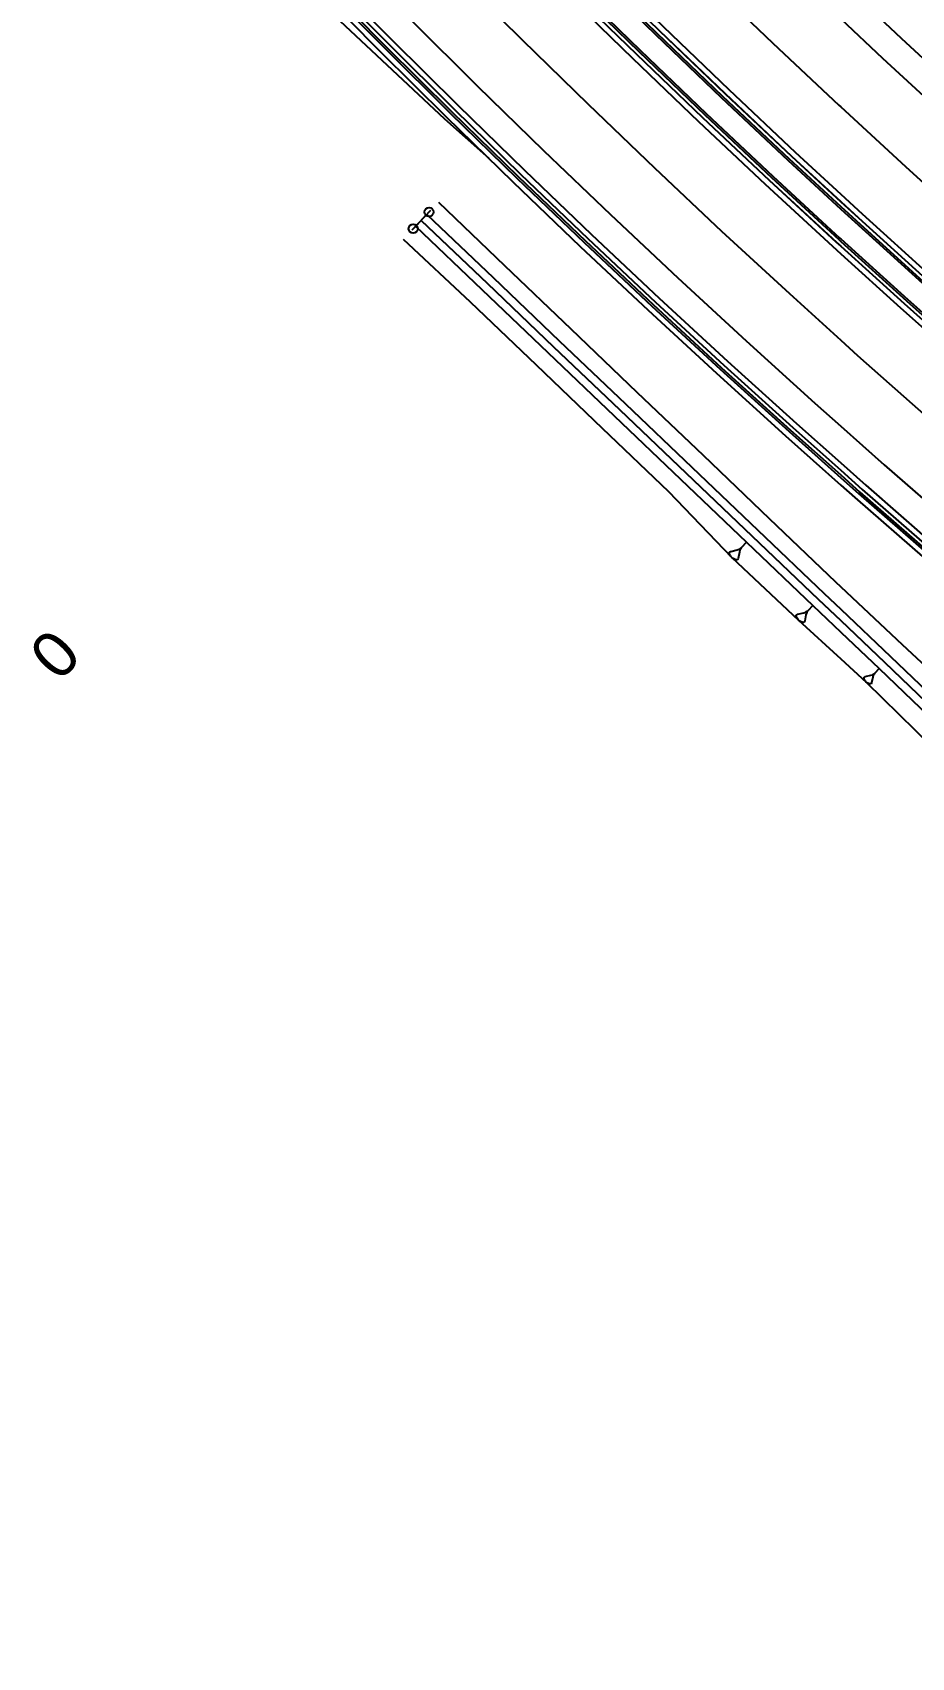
# Model space of a CAD drawing. Extents: x 383808 to 384559, y 802827 to 803490.
# Drawn here: x 384055.8 to 384103.9, y 803000 to 803088.8 of the extents above; entities that cross this region are included whole.
import ezdxf
from ezdxf.enums import TextEntityAlignment as Align

# ---------------------------------------------------------------- set-up
doc = ezdxf.new("R2010")
doc.units = 0
doc.layers.get('0').update_dxf_attribs({"linetype": 'CONTINUOUS'})
doc.styles.add('ARIAL', font='ARIAL.FON')

msp = doc.modelspace()

# ---------------------------------------------------------------- linework, layer by layer
at = {"color": 3}
msp.add_line((384077.5925, 803079.0513), (384076.5571, 803077.9659), dxfattribs=at)
at = {"color": 1}
msp.add_line((384077.337, 803078.7835), (384076.8126, 803078.2337), dxfattribs=at)
at = {"color": 7}
for p, q in [((384093.9156, 803060.3613), (384093.9235, 803060.387)), ((384093.916, 803060.3443), (384093.9156, 803060.3613)), ((384093.9164, 803060.3274), (384093.916, 803060.3443)), ((384093.9259, 803060.2851), (384093.9164, 803060.3274)), ((384093.9235, 803060.387), (384093.9318, 803060.3957)), ((384093.9528, 803060.2262), (384093.9259, 803060.2851)), ((384093.9318, 803060.3957), (384093.9654, 803060.4135)), ((384093.9706, 803060.1927), (384093.9528, 803060.2262)), ((384093.9654, 803060.4135), (384093.9907, 803060.4226)), ((384093.9971, 803060.1508), (384093.9706, 803060.1927)), ((384093.9907, 803060.4226), (384094.3371, 803060.5073)), ((384094.0497, 803060.084), (384093.9971, 803060.1508)), ((384094.3371, 803060.5073), (384094.4383, 803060.5437)), ((384094.4589, 803060.3912), (384094.3906, 803060.0411)), ((384094.4383, 803060.5437), (384094.4801, 803060.5701)), ((384094.4904, 803060.4939), (384094.4589, 803060.3912)), ((384094.4801, 803060.5701), (384094.522, 803060.5966)), ((384094.5149, 803060.537), (384094.4904, 803060.4939)), ((384094.5394, 803060.58), (384094.5149, 803060.537)), ((384094.522, 803060.5966), (384094.5639, 803060.6231)), ((384094.5639, 803060.6231), (384094.5394, 803060.58)), ((384094.8541, 803060.9274), (384094.5639, 803060.6231)), ((384094.1188, 803060.0347), (384094.0497, 803060.084)), ((384094.1619, 803060.0102), (384094.1188, 803060.0347)), ((384094.1963, 803059.994), (384094.1619, 803060.0102)), ((384094.2563, 803059.9699), (384094.1963, 803059.994)), ((384094.299, 803059.9624), (384094.2563, 803059.9699)), ((384094.316, 803059.9628), (384094.299, 803059.9624)), ((384094.333, 803059.9632), (384094.316, 803059.9628)), ((384094.3583, 803059.9723), (384094.333, 803059.9632)), ((384094.3666, 803059.981), (384094.3583, 803059.9723)), ((384094.3827, 803060.0154), (384094.3666, 803059.981)), ((384094.3906, 803060.0411), (384094.3827, 803060.0154)), ((384098.4721, 803057.4763), (384098.1925, 803057.1831)), ((384097.568, 803056.931), (384097.5756, 803056.9557)), ((384097.5684, 803056.9146), (384097.568, 803056.931)), ((384097.5688, 803056.8982), (384097.5684, 803056.9146)), ((384097.5779, 803056.8575), (384097.5688, 803056.8982)), ((384097.5756, 803056.9557), (384097.5836, 803056.9641)), ((384097.6038, 803056.8008), (384097.5779, 803056.8575)), ((384097.5836, 803056.9641), (384097.616, 803056.9812)), ((384097.621, 803056.7685), (384097.6038, 803056.8008)), ((384097.616, 803056.9812), (384097.6403, 803056.99)), ((384097.6465, 803056.7281), (384097.621, 803056.7685)), ((384097.6403, 803056.99), (384097.9741, 803057.0716)), ((384097.6971, 803056.6638), (384097.6465, 803056.7281)), ((384097.7638, 803056.6163), (384097.6971, 803056.6638)), ((384097.8053, 803056.5927), (384097.7638, 803056.6163)), ((384097.8384, 803056.5771), (384097.8053, 803056.5927)), ((384097.8962, 803056.5539), (384097.8384, 803056.5771)), ((384097.9741, 803057.0716), (384098.0715, 803057.1066)), ((384098.018, 803056.5977), (384098.0024, 803056.5646)), ((384098.0256, 803056.6225), (384098.018, 803056.5977)), ((384098.0913, 803056.9597), (384098.0256, 803056.6225)), ((384098.0715, 803057.1066), (384098.1118, 803057.1321)), ((384098.1217, 803057.0587), (384098.0913, 803056.9597)), ((384098.1118, 803057.1321), (384098.1522, 803057.1576)), ((384098.1453, 803057.1002), (384098.1217, 803057.0587)), ((384098.1689, 803057.1417), (384098.1453, 803057.1002)), ((384098.1522, 803057.1576), (384098.1925, 803057.1831)), ((384098.1925, 803057.1831), (384098.1689, 803057.1417)), ((384097.9373, 803056.5467), (384097.8962, 803056.5539)), ((384097.9537, 803056.5471), (384097.9373, 803056.5467)), ((384097.9701, 803056.5475), (384097.9537, 803056.5471)), ((384097.9944, 803056.5562), (384097.9701, 803056.5475)), ((384098.0024, 803056.5646), (384097.9944, 803056.5562)), ((384102.0901, 803054.0252), (384101.8362, 803053.759)), ((384101.2693, 803053.5301), (384101.2762, 803053.5525)), ((384101.2696, 803053.5152), (384101.2693, 803053.5301)), ((384101.27, 803053.5004), (384101.2696, 803053.5152)), ((384101.2783, 803053.4634), (384101.27, 803053.5004)), ((384101.2762, 803053.5525), (384101.2834, 803053.5602)), ((384101.3018, 803053.4119), (384101.2783, 803053.4634)), ((384101.2834, 803053.5602), (384101.3128, 803053.5757)), ((384101.3174, 803053.3826), (384101.3018, 803053.4119)), ((384101.3128, 803053.5757), (384101.3349, 803053.5837)), ((384101.3405, 803053.3459), (384101.3174, 803053.3826)), ((384101.3349, 803053.5837), (384101.6379, 803053.6577)), ((384101.3865, 803053.2875), (384101.3405, 803053.3459)), ((384101.447, 803053.2444), (384101.3865, 803053.2875)), ((384101.4847, 803053.223), (384101.447, 803053.2444)), ((384101.5147, 803053.2088), (384101.4847, 803053.223)), ((384101.5673, 803053.1877), (384101.5147, 803053.2088)), ((384101.6046, 803053.1812), (384101.5673, 803053.1877)), ((384101.6194, 803053.1815), (384101.6046, 803053.1812)), ((384101.6343, 803053.1819), (384101.6194, 803053.1815)), ((384101.6564, 803053.1899), (384101.6343, 803053.1819)), ((384101.6379, 803053.6577), (384101.7264, 803053.6895)), ((384101.6637, 803053.1975), (384101.6564, 803053.1899)), ((384101.6778, 803053.2275), (384101.6637, 803053.1975)), ((384101.6847, 803053.25), (384101.6778, 803053.2275)), ((384101.7444, 803053.5562), (384101.6847, 803053.25)), ((384101.7264, 803053.6895), (384101.763, 803053.7127)), ((384101.772, 803053.646), (384101.7444, 803053.5562)), ((384101.763, 803053.7127), (384101.7996, 803053.7359)), ((384101.7934, 803053.6837), (384101.772, 803053.646)), ((384101.8148, 803053.7214), (384101.7934, 803053.6837)), ((384101.7996, 803053.7359), (384101.8362, 803053.759)), ((384101.8362, 803053.759), (384101.8148, 803053.7214))]:
    msp.add_line(p, q, dxfattribs=at)
at = {"color": 7, "linetype": 'CONTINUOUS'}
for points in [[(384061.7701, 803100), (384063.6263, 803098.1294), (384067.2541, 803094.5526), (384070.9272, 803091.0238), (384074.6263, 803087.5248), (384078.3501, 803084.0549), (384080.7649, 803081.8968)], [(384063.3839, 803100), (384064.427, 803098.8861), (384067.9353, 803095.2084), (384071.4769, 803091.5627), (384075.0515, 803087.9493), (384078.6588, 803084.3686), (384082.2985, 803080.8209), (384085.9703, 803077.3064), (384089.6739, 803073.8254), (384093.409, 803070.3782), (384097.1752, 803066.9651), (384100, 803064.4516)], [(384063.5346, 803100), (384064.5069, 803098.9617), (384068.0146, 803095.2847), (384071.5555, 803091.6397), (384075.1293, 803088.0271), (384078.7359, 803084.4471), (384082.3749, 803080.9), (384086.046, 803077.3862), (384089.7488, 803073.9059), (384093.4832, 803070.4594), (384097.2487, 803067.047), (384100, 803064.5989)], [(384066.2666, 803100), (384069.4482, 803096.6648), (384072.9765, 803093.0328), (384076.5377, 803089.433), (384080.1314, 803085.8658), (384083.7574, 803082.3313), (384087.4154, 803078.83), (384091.1051, 803075.3621), (384094.8262, 803071.9279), (384098.5783, 803068.5276), (384100, 803067.2626)], [(384071.1037, 803100), (384071.9697, 803099.0921), (384075.4759, 803095.4829), (384079.0146, 803091.9058), (384082.5858, 803088.361), (384086.189, 803084.8487), (384089.8241, 803081.3694), (384093.4906, 803077.9233), (384097.1882, 803074.5106), (384100, 803071.9625)], [(384075.9673, 803100), (384077.9752, 803097.9331), (384081.4916, 803094.3786), (384085.0402, 803090.8562), (384088.6206, 803087.3661), (384092.2327, 803083.9088), (384095.876, 803080.4845), (384099.5503, 803077.0934), (384100, 803076.6859)], [(384076.6644, 803100), (384078.3322, 803098.2831), (384081.8455, 803094.7318), (384085.3908, 803091.2126), (384088.968, 803087.7258), (384092.5768, 803084.2716), (384096.2168, 803080.8504), (384099.8877, 803077.4624), (384100, 803077.3606)], [(384076.8038, 803100), (384078.4037, 803098.3531), (384081.9162, 803094.8025), (384085.4609, 803091.2839), (384089.0375, 803087.7977), (384092.6456, 803084.3442), (384096.2849, 803080.9236), (384099.9552, 803077.5362), (384100, 803077.4956)], [(384078.4768, 803100), (384079.2606, 803099.1932), (384082.7655, 803095.6503), (384086.3024, 803092.1394), (384089.8712, 803088.6608), (384093.4714, 803085.2148), (384097.1028, 803081.8017), (384100, 803079.1278)], [(384078.6162, 803100), (384079.332, 803099.2632), (384082.8362, 803095.7209), (384086.3726, 803092.2107), (384089.9407, 803088.7327), (384093.5402, 803085.2874), (384097.1709, 803081.8749), (384100, 803079.2639)], [(384079.3133, 803100), (384079.689, 803099.6132), (384083.1901, 803096.0742), (384086.7232, 803092.5671), (384090.288, 803089.0924), (384093.8843, 803085.6501), (384097.5117, 803082.2407), (384100, 803079.9442)], [(384084.2296, 803100), (384085.6671, 803098.547), (384089.1776, 803095.0623), (384092.7196, 803091.6098), (384096.2929, 803088.1895), (384099.8971, 803084.8019), (384100, 803084.707)], [(384100, 803089.5085), (384102.2826, 803087.3631), (384105.8941, 803084.03)], [(384100, 803084.707), (384103.532, 803081.4472), (384107.1972, 803078.1257)], [(384100, 803079.9442), (384101.17, 803078.8645), (384104.8588, 803075.5216)], [(384078.0157, 803079.495), (384081.63, 803076.04), (384085.2443, 803072.5851), (384088.8586, 803069.1301), (384092.4729, 803065.6751), (384096.0872, 803062.2201), (384099.7015, 803058.7651), (384100, 803058.4846)], [(384100, 803079.2639), (384100.8325, 803078.4955), (384104.5247, 803075.1496)], [(384100, 803079.1278), (384100.765, 803078.4217), (384104.4579, 803075.0752)], [(384100, 803056.6408), (384098.7827, 803057.8019), (384095.1647, 803061.253), (384091.5468, 803064.7041), (384087.9288, 803068.1553), (384084.3108, 803071.6064), (384080.6928, 803075.0575), (384077.0748, 803078.5086)], [(384076.0886, 803077.4747), (384079.747, 803074.0659), (384083.3584, 803070.6079), (384086.9698, 803067.1499), (384090.5812, 803063.6919), (384094.0497, 803060.084), (384097.6971, 803056.6638), (384100, 803054.5564)], [(384100, 803077.4956), (384103.6561, 803074.1823), (384107.3874, 803070.8622)], [(384100, 803077.3606), (384103.5893, 803074.1079), (384107.3213, 803070.7872)], [(384100, 803076.6859), (384103.2553, 803073.7359), (384106.9906, 803070.4122)], [(384100, 803071.9625), (384100.9168, 803071.1317), (384104.6759, 803067.7869)], [(384100, 803067.2626), (384102.3612, 803065.1616), (384106.1745, 803061.8301)], [(384100, 803064.5989), (384101.0451, 803063.6689), (384104.8721, 803060.3255)], [(384100, 803064.4516), (384100.9724, 803063.5864), (384104.8001, 803060.2424)], [(384100, 803058.4846), (384103.3446, 803055.3404), (384107.0084, 803051.9373), (384110.6448, 803048.5054), (384111.6308, 803047.575), (384112.1646, 803047.1004), (384114.2785, 803045.2497), (384118.1917, 803042.1371), (384122.1048, 803039.0246), (384126.0203, 803035.9148), (384129.9609, 803032.8363), (384133.825, 803029.6628), (384137.7165, 803026.5234), (384139.8956, 803024.7723), (384140.4011, 803024.3971), (384141.6108, 803023.5686), (384145.7357, 803020.7428), (384149.8662, 803017.9249), (384153.963, 803015.0584), (384158.0596, 803012.1915), (384162.098, 803009.2404)], [(384161.3443, 803008.1487), (384157.2297, 803010.9895), (384153.1151, 803013.8303), (384149.0005, 803016.6711), (384144.8859, 803019.5119), (384140.7713, 803022.3527), (384139.5648, 803023.1858), (384138.9733, 803023.6272), (384136.7962, 803025.3809), (384132.9023, 803028.5174), (384129.0085, 803031.654), (384125.1146, 803034.7905), (384121.2208, 803037.927), (384117.3269, 803041.0636), (384113.433, 803044.2001), (384111.2469, 803045.9611), (384110.6177, 803046.5128), (384109.6367, 803047.4486), (384106.0187, 803050.8997), (384102.4007, 803054.3508), (384100, 803056.6408)], [(384100, 803054.5564), (384101.3865, 803053.2875), (384104.9627, 803049.7926), (384108.558, 803046.3177), (384109.5449, 803045.3881), (384110.2765, 803044.7564), (384112.478, 803043.0144), (384116.3737, 803039.8802), (384120.2309, 803036.6982), (384124.0938, 803033.5232), (384127.984, 803030.3821), (384131.9104, 803027.286), (384135.8368, 803024.1898), (384138.0321, 803022.4588), (384138.7223, 803021.9656), (384139.9482, 803021.1604), (384144.0498, 803018.3009), (384148.1554, 803015.4471), (384152.2564, 803012.5865), (384156.3683, 803009.7418), (384160.4894, 803006.9105)]]:
    msp.add_lwpolyline(points, dxfattribs=at)
at = {"color": 1, "linetype": 'CONTINUOUS'}
for points in [[(384062.9731, 803100), (384064.209, 803098.68), (384067.7192, 803095.0003), (384071.2627, 803091.3527), (384074.8392, 803087.7374), (384078.4484, 803084.1548), (384082.0901, 803080.6051), (384085.7638, 803077.0887), (384089.4694, 803073.6058), (384093.2065, 803070.1568), (384096.9748, 803066.7419), (384100, 803064.0501)], [(384063.7948, 803100), (384064.645, 803099.0922), (384068.1514, 803095.4164), (384071.6911, 803091.7727), (384075.2638, 803088.1613), (384078.8692, 803084.5825), (384082.5069, 803081.0367), (384086.1767, 803077.524), (384089.8783, 803074.0449), (384093.6114, 803070.5996), (384097.3757, 803067.1883), (384100, 803064.8532)], [(384076.3925, 803100), (384078.193, 803098.1466), (384081.7075, 803094.5941), (384085.2541, 803091.0736), (384088.8325, 803087.5855), (384092.4426, 803084.1301), (384096.0839, 803080.7077), (384099.7561, 803077.3185), (384100, 803077.0975)], [(384078.8881, 803100), (384079.4712, 803099.3997), (384082.9742, 803095.8587), (384086.5093, 803092.3497), (384090.0761, 803088.873), (384093.6744, 803085.4288), (384097.3038, 803082.0176), (384100, 803079.5292)], [(384077.3854, 803078.8342), (384081.0034, 803075.3831), (384084.6214, 803071.932), (384088.2394, 803068.4809), (384091.8574, 803065.0298), (384095.4753, 803061.5787), (384099.0933, 803058.1275), (384100, 803057.2627)], [(384100, 803079.5292), (384100.9641, 803078.6394), (384104.655, 803075.2946)], [(384076.7642, 803078.183), (384080.3822, 803074.7318), (384084.0002, 803071.2807), (384087.6182, 803067.8296), (384091.2362, 803064.3785), (384094.8541, 803060.9274), (384098.4721, 803057.4763), (384100, 803056.0189)], [(384100, 803077.0975), (384103.459, 803073.9628), (384107.1923, 803070.6409)], [(384100, 803064.8532), (384101.1708, 803063.8114), (384104.9964, 803060.4692)], [(384100, 803064.0501), (384100.774, 803063.3614), (384104.6037, 803060.0155)], [(384100, 803057.2627), (384102.7113, 803054.6764), (384106.3293, 803051.2253), (384109.9473, 803047.7742), (384110.9283, 803046.8385), (384111.5292, 803046.3116), (384113.7153, 803044.5506), (384117.6092, 803041.414), (384121.503, 803038.2775), (384125.3969, 803035.1409), (384129.2908, 803032.0044), (384133.1846, 803028.8679), (384137.0785, 803025.7313), (384139.2556, 803023.9777), (384139.8204, 803023.5561), (384141.027, 803022.723), (384145.1416, 803019.8822), (384149.2562, 803017.0414), (384153.3708, 803014.2006), (384157.4854, 803011.3598), (384161.5999, 803008.519)], [(384100, 803056.0189), (384102.0901, 803054.0252), (384105.7081, 803050.5741), (384109.3261, 803047.123), (384110.3071, 803046.1872), (384110.9646, 803045.6107), (384113.1508, 803043.8497), (384117.0446, 803040.7131), (384120.9385, 803037.5766), (384124.8323, 803034.4401), (384128.7262, 803031.3035), (384132.62, 803028.167), (384136.5139, 803025.0304), (384138.691, 803023.2768), (384139.3091, 803022.8154), (384140.5157, 803021.9824), (384144.6302, 803019.1416), (384148.7448, 803016.3008), (384152.8594, 803013.46), (384156.974, 803010.6192), (384161.0886, 803007.7784)]]:
    msp.add_lwpolyline(points, dxfattribs=at)
at = {"color": 2, "linetype": 'CONTINUOUS'}
for points in [[(384064.2057, 803100), (384064.863, 803099.2983), (384068.3676, 803095.6245), (384071.9054, 803091.9827), (384075.4761, 803088.3732), (384079.0795, 803084.7964), (384082.7153, 803081.2524), (384086.3832, 803077.7417), (384090.0828, 803074.2644), (384093.8139, 803070.821), (384097.5761, 803067.4115), (384100, 803065.2548)], [(384076.3856, 803100), (384078.1894, 803098.1431), (384081.7039, 803094.5905), (384085.2506, 803091.07), (384088.8291, 803087.5819), (384092.4391, 803084.1265), (384096.0805, 803080.704), (384099.7527, 803077.3148), (384100, 803077.0907)], [(384078.895, 803100), (384079.4748, 803099.4032), (384082.9778, 803095.8622), (384086.5128, 803092.3533), (384090.0796, 803088.8766), (384093.6778, 803085.4325), (384097.3072, 803082.0212), (384100, 803079.536)], [(384100, 803091.567), (384103.3049, 803088.4608), (384106.9064, 803085.1369)], [(384100, 803079.536), (384100.9675, 803078.6431), (384104.6583, 803075.2984)], [(384100, 803077.0907), (384103.4557, 803073.9591), (384107.189, 803070.6372)], [(384100, 803065.2548), (384101.3692, 803064.0365), (384105.1928, 803060.696)]]:
    msp.add_lwpolyline(points, dxfattribs=at)
at = {"color": 3, "linetype": 'CONTINUOUS'}
for points in [[(384075.9673, 803100), (384077.9752, 803097.9331), (384081.4916, 803094.3786), (384085.0402, 803090.8562), (384088.6206, 803087.3661), (384092.2327, 803083.9088), (384095.876, 803080.4845), (384099.5503, 803077.0934), (384100, 803076.6859)], [(384077.0748, 803078.5086), (384080.6928, 803075.0575), (384084.3108, 803071.6064), (384087.9288, 803068.1553), (384091.5468, 803064.7041), (384095.1647, 803061.253), (384098.7827, 803057.8019), (384100, 803056.6408)], [(384100, 803076.6859), (384103.2553, 803073.7359), (384106.9906, 803070.4122)], [(384100, 803056.6408), (384102.4007, 803054.3508), (384106.0187, 803050.8997), (384109.6367, 803047.4486), (384110.6177, 803046.5128), (384111.2469, 803045.9611), (384113.433, 803044.2001), (384117.3269, 803041.0636), (384121.2208, 803037.927), (384125.1146, 803034.7905), (384129.0085, 803031.654), (384132.9023, 803028.5174), (384136.7962, 803025.3809), (384138.9733, 803023.6272), (384139.5648, 803023.1858), (384140.7713, 803022.3527), (384144.8859, 803019.5119), (384149.0005, 803016.6711), (384153.1151, 803013.8303), (384157.2297, 803010.9895), (384161.3443, 803008.1487), (384165.4588, 803005.3079), (384169.5734, 803002.4671), (384173.1467, 803000)]]:
    msp.add_lwpolyline(points, dxfattribs=at)
at = {"color": 1}
for centre, radius in [((384077.508, 803078.9627), 0.2477), ((384076.6402, 803078.053), 0.2497)]:
    msp.add_circle(centre, radius, dxfattribs=at)

# ---------------------------------------------------------------- texts
at = {"color": 2, "style": 'ARIAL'}
msp.add_text('0', height=2.5, rotation=226.352, dxfattribs=at).set_placement((384058.6294, 803054.6437), align=Align.TOP_LEFT)

doc.saveas('drawing.dxf')
